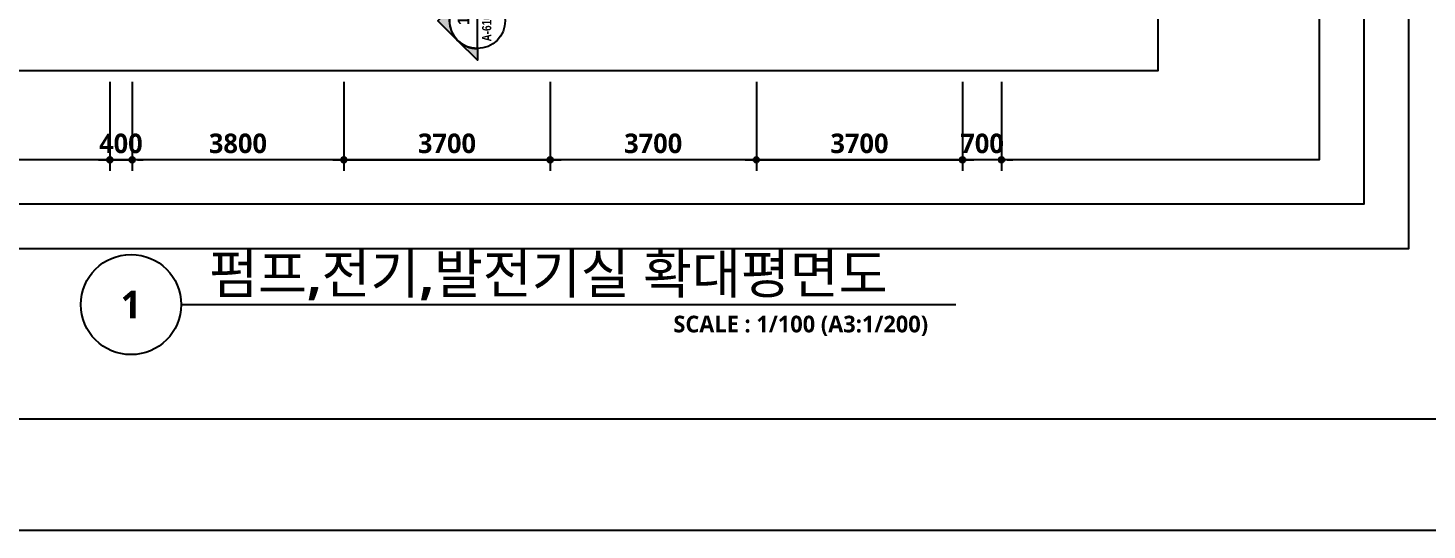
# Model space of a CAD drawing. Header units: millimetres. Extents: x 0 to 168000, y 0 to 59400.
# Drawn here: x 12610 to 37709, y 0 to 9018 of the extents above; entities that cross this region are included whole.
import ezdxf
from ezdxf.enums import TextEntityAlignment as Align

# ---------------------------------------------------------------- set-up
doc = ezdxf.new("R2010")
doc.units = ezdxf.units.MM
doc.header["$LTSCALE"] = 100
doc.layers.get('Defpoints').update_dxf_attribs({"color": 153})
for name, color, linetype in [('A-ANNO-TITL', 7, 'Continuous'), ('A-ST-AXIS-DIM', 7, 'Continuous'), ('AA-MKXS', 3, 'Continuous'), ('AA-XXXX-TXT1', 2, 'Continuous')]:
    doc.layers.add(name, color=color, linetype=linetype)
doc.layers.add('G(그리드1)', color=185, linetype='Continuous', plot=False)
doc.styles.add('2020음성 1차', font='나눔고딕Bold.ttf')
doc.styles.add('SAMOO', font='romans.shx', dxfattribs={"bigfont": 'whgtxt.shx'})
doc.styles.add('SH_진천_나눔', font='')
doc.styles.get('SH_진천_나눔').set_extended_font_data('NanumGothic', bold=True)
doc.dimstyles.new('SHP 100', dxfattribs={"dimscale": 100, "dimtxt": 3.5, "dimasz": 1, "dimexe": 2, "dimexo": 2, "dimgap": 1, "dimtad": 1, "dimdec": 0, "dimzin": 0, "dimdsep": 46, "dimtxsty": 'SH_진천_나눔', "dimblk": 'DIMDOT', "dimcen": 0.09, "dimclrd": 256, "dimclre": 256, "dimclrt": 3, "dimadec": 0, "dimazin": 1, "dimtfac": 1, "dimtdec": 0, "dimtix": 1, "dimtmove": 2, "dimatfit": 0, "dimldrblk": 'DIMDOT', "dimfxl": 1, "dimtolj": 1, "dimtzin": 0, "dimlwd": -1, "dimlwe": -1, "dimarcsym": 0})

# ---------------------------------------------------------------- blocks, each defined once
blk = doc.blocks.new('DIMDOT')
at = {"color": 0}
blk.add_line((-2, 0), (2, 0), dxfattribs=at)
for radius in [0.5, 0.25]:
    blk.add_circle((0, 0), radius, dxfattribs=at)
blk = doc.blocks.new('*D7389')
at = {"layer": 'A-ST-AXIS-DIM'}
for p, q in [((14077, 8050), (14077, 6450)), ((14477, 8050), (14477, 6450)), ((13977, 6650), (13877, 6650)), ((14077, 6650), (14477, 6650)), ((14577, 6650), (14677, 6650))]:
    blk.add_line(p, q, dxfattribs=at)
at = {"layer": 'Defpoints', "color": 0}
for p in [(14077, 8250), (14477, 8250), (14477, 6650)]:
    blk.add_point(p, dxfattribs=at)
at = {"layer": 'A-ST-AXIS-DIM', "linetype": 'ByBlock', "xscale": 100, "yscale": 100, "zscale": 100}
blk.add_blockref('DIMDOT', (14077, 6650), dxfattribs=at)
at = {"layer": 'A-ST-AXIS-DIM', "linetype": 'ByBlock', "xscale": 100, "yscale": 100, "zscale": 100, "rotation": 180}
blk.add_blockref('DIMDOT', (14477, 6650), dxfattribs=at)
at = {"layer": 'A-ST-AXIS-DIM', "color": 3, "insert": (14277, 6942), "char_height": 350, "attachment_point": 5, "style": 'SH_진천_나눔'}
blk.add_mtext('\\A1;400', dxfattribs=at)
blk = doc.blocks.new('*D7390')
at = {"layer": 'A-ST-AXIS-DIM'}
for p, q in [((14477, 8050), (14477, 6450)), ((18277, 8050), (18277, 6450)), ((18177, 6650), (14577, 6650))]:
    blk.add_line(p, q, dxfattribs=at)
at = {"layer": 'Defpoints', "color": 0}
for p in [(14477, 8250), (18277, 8250), (14477, 6650)]:
    blk.add_point(p, dxfattribs=at)
at = {"layer": 'A-ST-AXIS-DIM', "linetype": 'ByBlock', "xscale": 100, "yscale": 100, "zscale": 100, "rotation": 180}
blk.add_blockref('DIMDOT', (14477, 6650), dxfattribs=at)
at = {"layer": 'A-ST-AXIS-DIM', "linetype": 'ByBlock', "xscale": 100, "yscale": 100, "zscale": 100}
blk.add_blockref('DIMDOT', (18277, 6650), dxfattribs=at)
at = {"layer": 'A-ST-AXIS-DIM', "color": 3, "insert": (16377, 6943), "char_height": 350, "attachment_point": 5, "style": 'SH_진천_나눔'}
blk.add_mtext('\\A1;3800', dxfattribs=at)
blk = doc.blocks.new('*D7392')
at = {"layer": 'A-ST-AXIS-DIM'}
for p, q in [((18277, 8050), (18277, 6450)), ((21977, 8050), (21977, 6450)), ((18377, 6650), (21877, 6650))]:
    blk.add_line(p, q, dxfattribs=at)
at = {"layer": 'Defpoints', "color": 0}
for p in [(18277, 8250), (21977, 8250), (21977, 6650)]:
    blk.add_point(p, dxfattribs=at)
at = {"layer": 'A-ST-AXIS-DIM', "linetype": 'ByBlock', "xscale": 100, "yscale": 100, "zscale": 100, "rotation": 180}
blk.add_blockref('DIMDOT', (18277, 6650), dxfattribs=at)
at = {"layer": 'A-ST-AXIS-DIM', "linetype": 'ByBlock', "xscale": 100, "yscale": 100, "zscale": 100}
blk.add_blockref('DIMDOT', (21977, 6650), dxfattribs=at)
at = {"layer": 'A-ST-AXIS-DIM', "color": 3, "insert": (20127, 6943), "char_height": 350, "attachment_point": 5, "style": 'SH_진천_나눔'}
blk.add_mtext('\\A1;3700', dxfattribs=at)
blk = doc.blocks.new('*D7393')
at = {"layer": 'A-ST-AXIS-DIM'}
for p, q in [((21977, 8050), (21977, 6450)), ((25677, 8050), (25677, 6450)), ((25577, 6650), (22077, 6650))]:
    blk.add_line(p, q, dxfattribs=at)
at = {"layer": 'Defpoints', "color": 0}
for p in [(21977, 8250), (25677, 8250), (21977, 6650)]:
    blk.add_point(p, dxfattribs=at)
at = {"layer": 'A-ST-AXIS-DIM', "linetype": 'ByBlock', "xscale": 100, "yscale": 100, "zscale": 100, "rotation": 180}
blk.add_blockref('DIMDOT', (21977, 6650), dxfattribs=at)
at = {"layer": 'A-ST-AXIS-DIM', "linetype": 'ByBlock', "xscale": 100, "yscale": 100, "zscale": 100}
blk.add_blockref('DIMDOT', (25677, 6650), dxfattribs=at)
at = {"layer": 'A-ST-AXIS-DIM', "color": 3, "insert": (23827, 6943), "char_height": 350, "attachment_point": 5, "style": 'SH_진천_나눔'}
blk.add_mtext('\\A1;3700', dxfattribs=at)
blk = doc.blocks.new('*D7394')
at = {"layer": 'A-ST-AXIS-DIM'}
for p, q in [((25677, 8050), (25677, 6450)), ((29377, 8050), (29377, 6450)), ((25777, 6650), (29277, 6650))]:
    blk.add_line(p, q, dxfattribs=at)
at = {"layer": 'Defpoints', "color": 0}
for p in [(25677, 8250), (29377, 8250), (29377, 6650)]:
    blk.add_point(p, dxfattribs=at)
at = {"layer": 'A-ST-AXIS-DIM', "linetype": 'ByBlock', "xscale": 100, "yscale": 100, "zscale": 100, "rotation": 180}
blk.add_blockref('DIMDOT', (25677, 6650), dxfattribs=at)
at = {"layer": 'A-ST-AXIS-DIM', "linetype": 'ByBlock', "xscale": 100, "yscale": 100, "zscale": 100}
blk.add_blockref('DIMDOT', (29377, 6650), dxfattribs=at)
at = {"layer": 'A-ST-AXIS-DIM', "color": 3, "insert": (27527, 6943), "char_height": 350, "attachment_point": 5, "style": 'SH_진천_나눔'}
blk.add_mtext('\\A1;3700', dxfattribs=at)
blk = doc.blocks.new('*D7395')
at = {"layer": 'A-ST-AXIS-DIM'}
for p, q in [((29377, 8050), (29377, 6450)), ((30077, 8050), (30077, 6450)), ((29277, 6650), (29177, 6650)), ((30077, 6650), (29377, 6650)), ((30177, 6650), (30277, 6650))]:
    blk.add_line(p, q, dxfattribs=at)
at = {"layer": 'Defpoints', "color": 0}
for p in [(29377, 8250), (30077, 8250), (29377, 6650)]:
    blk.add_point(p, dxfattribs=at)
at = {"layer": 'A-ST-AXIS-DIM', "linetype": 'ByBlock', "xscale": 100, "yscale": 100, "zscale": 100}
blk.add_blockref('DIMDOT', (29377, 6650), dxfattribs=at)
at = {"layer": 'A-ST-AXIS-DIM', "linetype": 'ByBlock', "xscale": 100, "yscale": 100, "zscale": 100, "rotation": 180}
blk.add_blockref('DIMDOT', (30077, 6650), dxfattribs=at)
at = {"layer": 'A-ST-AXIS-DIM', "color": 3, "insert": (29727, 6942), "char_height": 350, "attachment_point": 5, "style": 'SH_진천_나눔'}
blk.add_mtext('\\A1;700', dxfattribs=at)
blk = doc.blocks.new('*U7739')
at = {"layer": 'A-ANNO-TITL'}
blk.add_line((0, 0), (6950, 0), dxfattribs=at)
blk.add_circle((-450, 0), 450, dxfattribs=at)
at = {"layer": 'AA-XXXX-TXT1', "style": 'SH_진천_나눔'}
blk.add_attdef('DWG.TITLE', (250, 100), '', height=350, dxfattribs=at)
at = {"layer": 'AA-XXXX-TXT1', "color": 7, "style": 'SH_진천_나눔'}
blk.add_attdef('NO1', text='', height=300, dxfattribs=at).set_placement((-450, 0), align=Align.MIDDLE)
at = {"layer": 'AA-XXXX-TXT1', "style": 'SH_진천_나눔'}
blk.add_attdef('SCALE', text='', height=150, dxfattribs=at).set_placement((6700, -100), align=Align.TOP_RIGHT)
blk = doc.blocks.new('*U4906')
at = {"layer": 'AA-MKXS'}
blk.add_hatch(color=3, dxfattribs=at).paths.add_polyline_path([(0, 8.49), (-4.24, 4.24, -0.414214), (4.24, 4.24)])
h = blk.add_hatch(color=3, dxfattribs=at)
h.paths.add_polyline_path([(-8.49, 0), (-6, 0, -0.198912), (-4.24, 4.24)])
h.paths.add_polyline_path([(6, 0), (8.49, 0), (4.24, 4.24, -0.198912)])
at = {"layer": 'AA-MKXS', "color": 3, "linetype": 'Continuous', "ltscale": 5}
blk.add_line((-6, 0), (6, 0), dxfattribs=at)
at = {"layer": 'AA-MKXS', "color": 3}
for points in [[(4.24, 4.24, 0.414214), (-4.24, 4.24), (0, 8.49)], [(-4.24, 4.24, 0.198912), (-6, 0), (-8.49, 0)], [(8.49, 0), (6, 0, 0.198912), (4.24, 4.24)]]:
    blk.add_lwpolyline(points, format="xyb", close=True, dxfattribs=at)
at = {"layer": 'AA-MKXS', "color": 3, "linetype": 'Continuous', "ltscale": 5}
blk.add_circle((0, 0), 6, dxfattribs=at)
at = {"layer": 'AA-MKXS', "style": 'SAMOO', "width": 0.85}
blk.add_attdef('ViewNUM', text='', height=2.5, dxfattribs=at).set_placement((0, 1), align=Align.BOTTOM_CENTER)
blk.add_attdef('SheetNUM', text='', height=2.5, dxfattribs=at).set_placement((0, -1), align=Align.TOP_CENTER)

msp = doc.modelspace()

# ---------------------------------------------------------------- linework, layer by layer
at = {"layer": 'Defpoints'}
for points in [[(84000, 0), (84000, 59400), (0, 59400), (0, 0)], [(73000, 2000), (73000, 57400), (2000, 57400), (2000, 2000)]]:
    msp.add_lwpolyline(points, close=True, dxfattribs=at)
at = {"layer": 'G(그리드1)'}
for points in [[(4241, 53550), (37376.9, 53550), (37376.9, 5050), (4241, 5050)], [(5041, 52750), (36576.9, 52750), (36576.9, 5850), (5041, 5850)], [(5841, 51950), (35776.9, 51950), (35776.9, 6650), (5841, 6650)], [(10541, 50350), (32876.9, 50350), (32876.9, 8250), (10541, 8250)]]:
    msp.add_lwpolyline(points, close=True, dxfattribs=at)

# ---------------------------------------------------------------- block references
ref = msp.add_blockref('*U4906', (20671.9, 9147.7), dxfattribs=dict(xscale=83.33333333333334, yscale=83.33333333333334, zscale=83.33333333333334, rotation=90))
ref.add_attrib('SheetNUM', 'A-610-02', dxfattribs={"layer": 'AA-MKXS', "height": 166.67, "rotation": 90, "style": '2020음성 1차', "width": 0.8}).set_placement((20755.3, 9147.7), align=Align.TOP_CENTER)
ref.add_attrib('ViewNUM', '1', dxfattribs={"layer": 'AA-MKXS', "height": 208.3, "rotation": 90, "style": '2020음성 1차'}).set_placement((20588.6, 9147.7), align=Align.BOTTOM_CENTER)
ref = msp.add_blockref('*U7739', (15358.9, 4050), dxfattribs=dict(xscale=2, yscale=2, zscale=2))
ref.add_attrib('SCALE', 'SCALE : 1/100 (A3:1/200)', dxfattribs={"layer": 'A-ANNO-TITL', "height": 300, "style": 'SH_진천_나눔'}).set_placement((28759, 3850, -103000), align=Align.TOP_RIGHT)
ref.add_attrib('DWG.TITLE', '펌프,전기,발전기실 확대평면도', (15858.9, 4250, -103000), dxfattribs={"layer": 'A-ANNO-TITL', "height": 700, "style": 'SH_진천_나눔'})
ref.add_attrib('NO1', '1', dxfattribs={"layer": 'A-ANNO-TITL', "color": 7, "height": 500, "style": 'SH_진천_나눔'}).set_placement((14458.9, 4050, -103000), align=Align.MIDDLE)

# ---------------------------------------------------------------- dimensions: what is measured, and where the dimension line sits
at = {"layer": 'A-ST-AXIS-DIM'}
dim = msp.add_linear_dim(base=(14476.9, 6650), p1=(14076.9, 8250), p2=(14476.9, 8250), dimstyle='SHP 100', dxfattribs=at)
dim.commit()
dim.dimension.update_dxf_attribs({"geometry": '*D7389', "text_midpoint": (14276.9, 6941.9)})
for base, p1, p2, angle, picture, middle in [((14476.9, 6650), (18276.9, 8250), (14476.9, 8250), 180, '*D7390', (16376.9, 6943.1)), ((21976.9, 6650), (18276.9, 8250), (21976.9, 8250), 0, '*D7392', (20126.9, 6943.1)), ((21976.9, 6650), (25676.9, 8250), (21976.9, 8250), 180, '*D7393', (23826.9, 6943.1)), ((29376.9, 6650), (25676.9, 8250), (29376.9, 8250), 0, '*D7394', (27526.9, 6943.1)), ((29376.9, 6650), (30076.9, 8250), (29376.9, 8250), 180, '*D7395', (29726.9, 6941.9))]:
    dim = msp.add_linear_dim(base=base, p1=p1, p2=p2, angle=angle, dimstyle='SHP 100', dxfattribs=at)
    dim.commit()
    dim.dimension.update_dxf_attribs({"geometry": picture, "text_midpoint": middle})

doc.saveas('drawing.dxf')
